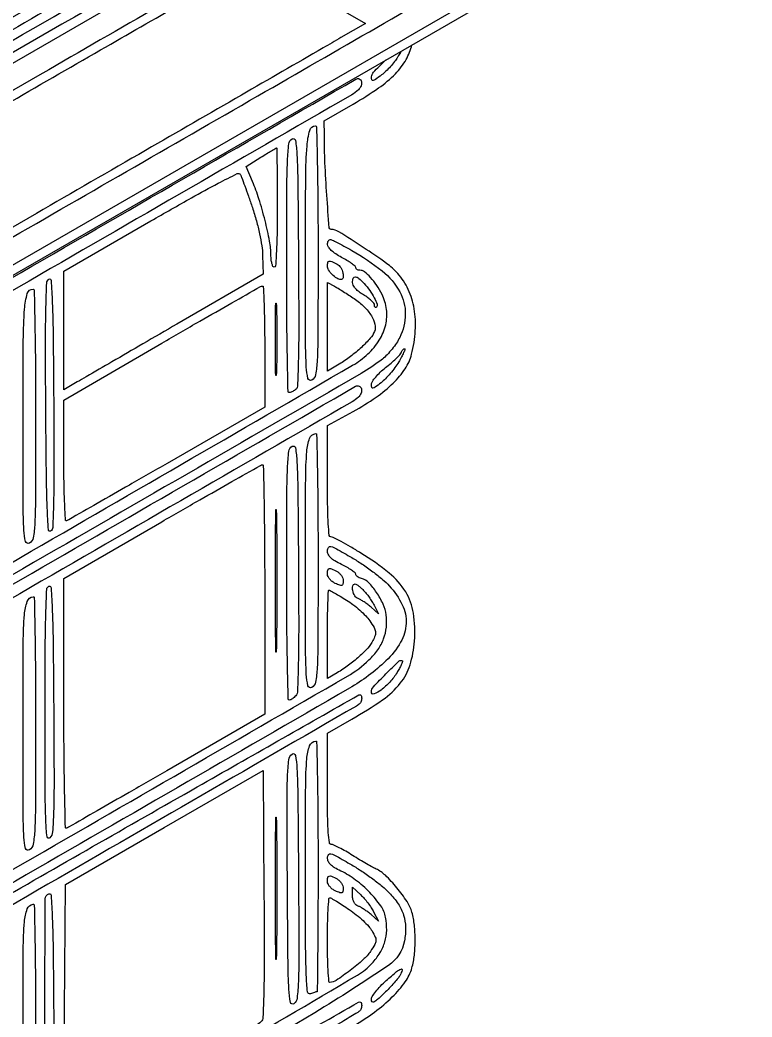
# Model space of a CAD drawing. Header units: millimetres. Extents: x -300689 to 10556, y -104928 to 107291.
# Drawn here: x -20600.46 to -20572.52, y 28066.75 to 28104.81 of the extents above; entities that cross this region are included whole.
import ezdxf

# ---------------------------------------------------------------- set-up
doc = ezdxf.new("R2010")
doc.units = ezdxf.units.MM
doc.layers.add('Слой1', color=7, linetype='Continuous')

msp = doc.modelspace()

# ---------------------------------------------------------------- linework, layer by layer
for points in [[(-20641.117, 28080.8086, 0.020593), (-20640.5576, 28081.0997, 0.00005), (-20632.7293, 28085.5928, 0.000326), (-20623.9081, 28090.6647, 0.000203), (-20613.5722, 28096.622, 0.000241), (-20594.3498, 28107.724, 0.005611), (-20588.9236, 28110.9432, 0.014645), (-20586.2123, 28112.704, 0.175448), (-20585.5005, 28113.7048, 0.040251), (-20585.409, 28114.1798, 0.024521), (-20585.3742, 28114.7505, 0.024626), (-20585.3952, 28115.3106, 0.048201), (-20585.4763, 28115.7491), (-20585.5839, 28116.1243), (-20583.9828, 28115.2094, -0.002778), (-20583.3687, 28114.854, -0.004501), (-20582.8509, 28114.5442, -0.000966), (-20582.4012, 28114.2683, -0.246265), (-20582.3782, 28114.2295, -0.282169), (-20582.4325, 28114.1294, -0.000002), (-20613.3603, 28096.2746, -0.000003), (-20644.2434, 28078.4459, -0.131641)], [(-20587.7542, 28175.7718, 0.000003), (-20607.9888, 28187.4736, 0.000096)], [(-20638.4823, 28147.8892, -0.001266), (-20641.5548, 28146.1271, -0.004672), (-20643.5088, 28145.0372, -0.001768), (-20644.9459, 28144.2597, -0.259879), (-20645.129, 28144.2627, 0.000291), (-20645.2752, 28144.3472), (-20650.6471, 28147.4477, 0.000002), (-20656.6119, 28150.8904, 0.000001), (-20663.6617, 28154.9592, -0.000248)], [(-20689.8745, 28164.198, -0.000006), (-20683.9242, 28160.766, -0.000031), (-20677.169, 28156.8691, -0.000019), (-20669.2829, 28152.3188, -0.000392), (-20659.5043, 28146.6657, -0.001527), (-20653.4663, 28143.1442, -0.000198), (-20648.9385, 28140.4824, -0.265741), (-20648.8415, 28140.3128, -0.023898), (-20648.8454, 28140.2323, -0.038107), (-20648.8571, 28140.1645, -0.044584), (-20648.8741, 28140.116, -0.294239), (-20648.8947, 28140.1028, -0.131394), (-20648.9355, 28140.1137, -0.000002), (-20655.0642, 28143.6439, -0.000172), (-20661.8146, 28147.5352, -0.000103), (-20669.8228, 28152.1575, 0.000222)], [(-20638.4022, 28200.4957, 0.000038), (-20664.8129, 28185.2223, 0.00002), (-20691.5301, 28169.7674, 0.057545)], [(-20641.6559, 28129.088, 0.015184), (-20639.3331, 28130.3393, 0.000062), (-20613.9332, 28145.0376, 0.000017), (-20587.7607, 28160.1886, 0.057807)], [(-20587.479, 28176.4944, 0.00006), (-20608.4934, 28188.6186, 0.00002), (-20629.8769, 28200.9513, 0.131525)], [(-20587.4386, 28159.8724, -0.000019), (-20614.101, 28144.4771, -0.000018), (-20640.7724, 28129.0791, -0.037469)], [(-20650.8381, 28147.1502, -0.000004), (-20645.423, 28144.0159, -0.063314)], [(-20690.1541, 28165.2161, 0.000032), (-20669.1298, 28153.0994, 0.000025), (-20647.999, 28140.9245, 0.038391), (-20647.2128, 28140.5486, 0.059118), (-20646.0825, 28140.2587, 0.03457), (-20644.6855, 28140.1693, 0.034553), (-20643.2877, 28140.2734, 0.058482), (-20642.1545, 28140.5752, 0.035846), (-20641.7213, 28140.7838, 0.00005), (-20633.8271, 28145.3087, 0.000426), (-20624.984, 28150.3889, 0.000263)], [(-20642.188, 28117.1251, 0.033948), (-20640.57, 28117.9185, 0.000061), (-20614.4214, 28133.0256, 0.000034), (-20587.9596, 28148.3204, 0.060489)], [(-20587.8835, 28147.8585, -0.0001), (-20614.1941, 28132.6656, -0.00011), (-20640.4408, 28117.5242, -0.054629), (-20642.196, 28116.7532, -0.05057)], [(-20641.0216, 28094.2317, 0.000069), (-20614.6214, 28109.4782, 0.000052), (-20588.0699, 28124.8206, 0.063882)], [(-20644.2507, 28070.0039, 0.000011), (-20635.0942, 28075.2642, 0.000299), (-20624.9732, 28081.0869, 0.00018), (-20612.9903, 28087.9961), (-20581.7759, 28106.0089)], [(-20594.6106, 28120.5358, -0.000255), (-20613.4524, 28109.6539, -0.000054), (-20623.6143, 28103.7934, -0.000086), (-20632.3126, 28098.7802, -0.000017), (-20639.9855, 28094.3601, -0.004304), (-20640.6589, 28093.9798, -0.025565)], [(-20600.2981, 28105.5401, -0.000271), (-20614.0512, 28097.5929, -0.000408), (-20624.4809, 28091.5849, -0.000655), (-20633.3853, 28086.4808, -0.000101), (-20641.2916, 28081.9646, -0.041966)]]:
    msp.add_lwpolyline(points, format="xyb")
for points in [[(-20587.4832, 28123.8222, -0.047463), (-20587.5721, 28123.7589, -0.000004), (-20594.5905, 28119.7021, -0.000142), (-20602.345, 28115.2229, -0.000086), (-20611.5363, 28109.9194, 0.000003), (-20620.8985, 28104.5193, 0.000004), (-20629.2024, 28099.7294, 0.000002), (-20636.2324, 28095.6743, 0.000061), (-20638.0415, 28094.6304, -0.002232), (-20639.4142, 28093.8463, -0.01552), (-20640.0989, 28093.4868, -0.034419), (-20640.472, 28093.3362, -0.558334), (-20640.5565, 28093.4079, -0.227738), (-20640.2902, 28093.7979, -0.000029), (-20613.9934, 28108.9881, -0.000024), (-20587.6558, 28124.1981, -0.506907), (-20587.4234, 28124.0958, -0.056101), (-20587.4151, 28124.0181, -0.05234), (-20587.424, 28123.9387, -0.056166), (-20587.4475, 28123.8693, -0.10464)], [(-20582.1576, 28112.8563, -0.060638), (-20582.1916, 28112.8308, -0.000001), (-20590.3633, 28108.1085, -0.000061), (-20599.3599, 28102.9111, -0.000036), (-20610.0393, 28096.7443, 0.000011), (-20620.9374, 28090.4519, 0.000015), (-20630.6365, 28084.8511, 0.000009), (-20638.8301, 28080.1191, 0.000223), (-20641.0571, 28078.8316), (-20644.2308, 28076.9949), (-20644.2682, 28077.4836, -0.010054), (-20644.279, 28077.6744, -0.014561), (-20644.2802, 28077.8432, -0.010115), (-20644.2743, 28077.9818, -0.182729), (-20644.2564, 28078.0215, -0.065401), (-20644.2113, 28078.0562, -0.000001), (-20635.1136, 28083.3156, -0.000078), (-20625.0937, 28089.106, -0.000047), (-20613.2011, 28095.9747), (-20582.1951, 28113.8785), (-20582.1576, 28113.3854, -0.007561), (-20582.146, 28113.1938, -0.011384), (-20582.1422, 28113.0266, -0.006372), (-20582.144, 28112.8873, -0.197266)], [(-20587.4282, 28112.1352, -0.065439), (-20587.4692, 28112.1038, -0.000001), (-20595.0574, 28107.7185, -0.000086), (-20603.4163, 28102.8898, -0.000051), (-20613.3369, 28097.1626, 0.000016), (-20623.3022, 28091.4104, 0.000026), (-20631.8081, 28086.4998, 0.000004), (-20639.3437, 28082.1486, 0.001564), (-20639.898, 28081.8263, -0.004055), (-20640.3353, 28081.5749, -0.072322), (-20640.4863, 28081.5164, -0.396069), (-20640.548, 28081.5525, -0.109256), (-20640.5566, 28081.6756, -0.228564), (-20640.2866, 28082.0724, -0.00003), (-20613.9939, 28097.2622, -0.000025), (-20587.6604, 28112.4716, -0.508298), (-20587.424, 28112.3669, -0.025759), (-20587.4118, 28112.2921, -0.032182), (-20587.4085, 28112.2217, -0.033791), (-20587.4135, 28112.1643, -0.159339)], [(-20582.1583, 28106.6634), (-20582.1951, 28106.1579), (-20613.153, 28088.2867, -0.000112), (-20625.0306, 28081.4337, -0.000186), (-20635.0455, 28075.6632, -0.000003), (-20644.1335, 28070.4315, -0.114276), (-20644.2077, 28070.409, -0.363176), (-20644.2433, 28070.4349, -0.031494), (-20644.2652, 28070.5539, -0.029994), (-20644.2748, 28070.7168, -0.017727), (-20644.2676, 28070.9114), (-20644.2308, 28071.4204), (-20613.2728, 28089.2898, -0.000116), (-20601.3953, 28096.1421, -0.000193), (-20591.3803, 28101.9115, -0.000003), (-20582.2924, 28107.1422, -0.118778), (-20582.2181, 28107.164, -0.358002), (-20582.1825, 28107.1376, -0.031503), (-20582.1607, 28107.0189, -0.030082), (-20582.1511, 28106.8568, -0.017871)], [(-20589.327, 28105.8653), (-20587.2764, 28104.6816), (-20588.2088, 28104.1372, -0.001179), (-20588.8879, 28103.7429, -0.000029), (-20592.007, 28101.9419, -0.000063), (-20595.6665, 28099.8297, -0.000043), (-20599.8297, 28097.428), (-20610.5183, 28091.2631), (-20610.5157, 28093.6771), (-20610.5131, 28096.091), (-20601.0247, 28101.5676, -0.000321), (-20597.3809, 28103.6676, -0.000531), (-20594.3002, 28105.4361, -0.000024), (-20591.5175, 28107.0295, -0.122915), (-20591.4569, 28107.0466, -0.134555), (-20591.3984, 28107.0325, -0.000532), (-20590.7985, 28106.7006, -0.002641), (-20590.1188, 28106.3189, -0.001653)]]:
    msp.add_lwpolyline(points, format="xyb", close=True)
at = {"layer": 'Слой1'}
for points in [[(-20639.3331, 28061.7801, 0.000062), (-20613.9332, 28076.4784, 0.000017), (-20587.7607, 28091.6294, 0.057807), (-20587.1808, 28092.0614, 0.06312), (-20586.7438, 28092.592, 0.082524), (-20586.5005, 28093.1704, 0.088786), (-20586.467, 28093.7624, 0.08701), (-20586.6402, 28094.3339, 0.031698), (-20586.8436, 28094.6801, 0.036834), (-20587.0802, 28094.9797, 0.039162), (-20587.3111, 28095.1952, 0.169694), (-20587.4854, 28095.2561, -0.063105), (-20587.5461, 28095.2638, -0.081163), (-20587.5975, 28095.2864, -0.098301), (-20587.6319, 28095.3199, -0.151858), (-20587.6442, 28095.3592, 0.223504), (-20587.6696, 28095.4132, 0.016502), (-20587.8025, 28095.516, 0.020433), (-20587.9766, 28095.6312, 0.013942), (-20588.1831, 28095.7482, -0.024439), (-20588.4031, 28095.8791, -0.039557), (-20588.5743, 28096.0132, -0.047927), (-20588.6877, 28096.1395, -0.160252), (-20588.722, 28096.2439, -0.125665), (-20588.686, 28096.385, -0.34104), (-20588.5973, 28096.4239, -0.063403), (-20588.4001, 28096.3473, -0.003176), (-20587.7925, 28096.0125, -0.04229), (-20586.6333, 28095.2289, -0.097578), (-20585.9609, 28094.4262, -0.130205), (-20585.7515, 28093.5845, -0.109877), (-20585.965, 28092.6891, -0.03484), (-20586.0865, 28092.4781, -0.021166), (-20586.2572, 28092.2462, -0.021163), (-20586.447, 28092.0294, -0.034713), (-20586.6271, 28091.8649, -0.03672), (-20587.4386, 28091.3132, -0.000019), (-20614.101, 28075.9179, -0.000018), (-20640.7724, 28060.5199, -0.037469)], [(-20640.57, 28049.3593, 0.000061), (-20614.4214, 28064.4664, 0.000034), (-20587.9596, 28079.7612, 0.060489), (-20587.1371, 28080.38, 0.047548), (-20586.8001, 28080.772, 0.062857), (-20586.579, 28081.1872, 0.065671), (-20586.4743, 28081.6293, 0.058783), (-20586.4818, 28082.1009, 0.073308), (-20586.5992, 28082.5097, 0.042419), (-20586.8497, 28082.9566, 0.04218), (-20587.1519, 28083.3304, 0.138573), (-20587.4229, 28083.4897, -0.04274), (-20587.5076, 28083.5197, -0.053749), (-20587.5792, 28083.5621, -0.063782), (-20587.6283, 28083.6096, -0.170265), (-20587.6442, 28083.6549, 0.227791), (-20587.6706, 28083.7099, 0.01858), (-20587.8025, 28083.8076, 0.02204), (-20587.9766, 28083.9159, 0.015054), (-20588.1831, 28084.024, -0.020802), (-20588.4425, 28084.1637, -0.060832), (-20588.6032, 28084.2876, -0.091426), (-20588.6912, 28084.4135, -0.107316), (-20588.722, 28084.5556, -0.15994), (-20588.6818, 28084.6781, -0.314334), (-20588.5891, 28084.7096, -0.057597), (-20588.3826, 28084.623, -0.003425), (-20587.7939, 28084.2869, -0.016924), (-20587.4015, 28084.0412, -0.01302), (-20586.9901, 28083.7478, -0.013214), (-20586.6194, 28083.4531, -0.030343), (-20586.3608, 28083.2078, -0.07508), (-20585.8667, 28082.4876, -0.124849), (-20585.7192, 28081.7708, -0.121636), (-20585.9302, 28081.057, -0.069157), (-20586.4908, 28080.3459, -0.060369), (-20587.8835, 28079.2993, -0.0001), (-20614.1941, 28064.1064, -0.00011), (-20640.4408, 28048.965, -0.054629)], [(-20587.7225, 28066.4208, 0.029554), (-20586.9229, 28066.9388, 0.036717), (-20586.2494, 28067.5146, 0.041299), (-20585.7532, 28068.0949, 0.088758), (-20585.4991, 28068.6236, 0.041125), (-20585.406, 28069.1114, 0.026507), (-20585.3753, 28069.6864, 0.026515), (-20585.4055, 28070.261, 0.041333), (-20585.4982, 28070.7477, 0.078358), (-20585.6847, 28071.1572, 0.026921), (-20586.0734, 28071.6821, 0.026556), (-20586.5125, 28072.1587, 0.08818), (-20586.8635, 28072.3975, -0.021419), (-20586.9967, 28072.4643, -0.004298), (-20587.2277, 28072.5952, -0.004534), (-20587.494, 28072.7525, -0.004219), (-20587.7639, 28072.9183, 0.008973), (-20588.0271, 28073.0766, 0.011798), (-20588.2731, 28073.2109, 0.009366), (-20588.4818, 28073.3137, 0.102273), (-20588.5723, 28073.3353, -0.36663), (-20588.6499, 28073.4053, -0.016115), (-20588.6896, 28073.7947, -0.014386), (-20588.7147, 28074.4088, -0.003154), (-20588.7207, 28075.4657), (-20588.7195, 28077.5915), (-20587.7926, 28078.1186, 0.022666), (-20586.619, 28078.8584, 0.071882), (-20585.9424, 28079.4904, 0.09376), (-20585.5713, 28080.1878, 0.05791), (-20585.3986, 28081.1034, 0.055238), (-20585.4408, 28082.1646, 0.099823), (-20585.7371, 28082.9786, 0.085728), (-20586.3629, 28083.6935, 0.032657), (-20587.4479, 28084.4605, 0.00557), (-20587.8425, 28084.6965, 0.00805), (-20588.1968, 28084.8955, 0.004645), (-20588.4981, 28085.0548, 0.11983), (-20588.5871, 28085.0765, -0.384935), (-20588.6536, 28085.1366, -0.009629), (-20588.6897, 28085.5778, -0.012284), (-20588.714, 28086.2163, -0.00356), (-20588.7201, 28087.2022), (-20588.7182, 28089.3279), (-20587.7412, 28089.8669, 0.024959), (-20586.8692, 28090.4063, 0.042491), (-20586.208, 28090.9508, 0.052101), (-20585.7534, 28091.4983, 0.08574), (-20585.5099, 28092.0469, 0.045707), (-20585.3686, 28092.9492, 0.058616), (-20585.4132, 28093.7878, 0.064453), (-20585.641, 28094.5267, 0.07691), (-20586.0408, 28095.1353, 0.053767), (-20586.4702, 28095.5186, 0.00959), (-20587.3579, 28096.1286, 0.005807), (-20588.2911, 28096.7284, 0.140829), (-20588.5854, 28096.8129, -0.392023), (-20588.655, 28096.8775, -0.001341), (-20588.7471, 28098.1249, -0.006814), (-20588.8177, 28099.3538, -0.010711), (-20588.8413, 28100.4109), (-20588.8418, 28100.9551), (-20587.744, 28101.5953, 0.019477), (-20586.7731, 28102.2135, 0.047903), (-20586.128, 28102.7587, 0.064398), (-20585.7184, 28103.3035, 0.0685883), (-20585.4956, 28103.8624, 0.0685883)], [(-20585.9162, 28103.6197, -0.0099361), (-20585.9646, 28103.5276, -0.007095), (-20586.0463, 28103.384)], [(-20586.0463, 28103.384, -0.032901), (-20586.1588, 28103.2188, -0.018027), (-20586.3165, 28103.0314, -0.0179), (-20586.491, 28102.8518, -0.02717), (-20586.6561, 28102.71, -0.006765), (-20586.8921, 28102.5338, -0.10975), (-20586.9824, 28102.4946, -0.399242), (-20587.0276, 28102.5235, -0.066782), (-20587.0398, 28102.6359, -0.187625), (-20586.9642, 28102.8171, -0.010732), (-20586.5279, 28103.2512, -0.0011273), (-20586.4863, 28103.2907, -0.0011273)], [(-20644.2507, 28001.4447, 0.000011), (-20635.0942, 28006.705, 0.000299)], [(-20592.9872, 28065.1718, 0.0005), (-20587.5763, 28068.3493, 0.075167), (-20587.0186, 28068.8021, 0.047015), (-20586.7134, 28069.2081, 0.066321), (-20586.5297, 28069.6212, 0.067295), (-20586.4622, 28070.0633, 0.050178), (-20586.5032, 28070.5556, 0.10631), (-20586.6851, 28070.9915, 0.040515), (-20587.1053, 28071.5027, 0.039345), (-20587.646, 28071.9798, 0.050709), (-20588.2128, 28072.322, -0.023143), (-20588.4533, 28072.4497, -0.062635), (-20588.6057, 28072.5678, -0.090872), (-20588.6905, 28072.6904, -0.105036), (-20588.7206, 28072.829, -0.166928), (-20588.6802, 28072.9486, -0.309846), (-20588.587, 28072.9789, -0.056714), (-20588.3785, 28072.8905, -0.003497), (-20587.7939, 28072.5549, -0.015464), (-20587.4018, 28072.3096, -0.012074), (-20586.9913, 28072.0202, -0.012252), (-20586.6219, 28071.7318, -0.028918), (-20586.3651, 28071.495, -0.045755), (-20586.0222, 28071.0678, -0.069813), (-20585.8177, 28070.6395, -0.071547), (-20585.7419, 28070.1794, -0.050798), (-20585.7842, 28069.6574, -0.200212), (-20586.3953, 28068.7201, -0.01285), (-20589.1988, 28066.9146, -0.005552), (-20594.7247, 28063.637, -0.000255), (-20613.6939, 28052.6814, -0.000178)]]:
    msp.add_lwpolyline(points, format="xyb", dxfattribs=at)
for points in [[(-20587.5428, 28102.1426, -0.057339), (-20587.7977, 28101.9535, -0.000003), (-20614.0584, 28086.7882, -0.000001), (-20640.394, 28071.58, -0.131676), (-20640.5297, 28071.5436, -0.308124), (-20640.5485, 28071.5564, -0.038086), (-20640.5639, 28071.6063, -0.034381), (-20640.5746, 28071.6752, -0.021374), (-20640.5781, 28071.757, -0.267867), (-20640.3928, 28072.0779, -0.000021), (-20614.0238, 28087.3113, -0.000019), (-20587.6365, 28102.5524, -0.499387), (-20587.4231, 28102.4616, -0.094572), (-20587.4191, 28102.3862, -0.056028), (-20587.4412, 28102.2986, -0.053318), (-20587.4843, 28102.2128, -0.061522)], [(-20589.0813, 28095.9788, -0.000748), (-20589.0859, 28092.8879, -0.011428), (-20589.1135, 28091.8196, -0.029999), (-20589.1736, 28091.2689, -0.231703), (-20589.3208, 28091.0645, -0.488571), (-20589.4649, 28091.1284, -0.048236), (-20589.5297, 28091.5629, -0.012249), (-20589.5563, 28092.5462, -0.000638), (-20589.5603, 28095.7069, -0.001453), (-20589.5513, 28098.8088, -0.017454), (-20589.5026, 28100.0036, -0.049085), (-20589.3985, 28100.5969, -0.336668), (-20589.1771, 28100.765, -0.407904), (-20589.1379, 28100.7267, -0.000394), (-20589.1094, 28099.3591, -0.003128), (-20589.0882, 28097.8141, -0.001876)], [(-20589.9482, 28090.685, -0.023102), (-20590.0126, 28090.6482, -0.021952), (-20590.0812, 28090.6167, -0.022515), (-20590.1443, 28090.5944, -0.068852), (-20590.1891, 28090.5873, -0.414286), (-20590.2258, 28090.6226, -0.000347), (-20590.2525, 28091.9914, -0.002935), (-20590.2724, 28093.5354, -0.001759), (-20590.2789, 28095.3699, -0.000881), (-20590.2738, 28098.2809, -0.009802), (-20590.2469, 28099.442, -0.018129), (-20590.1963, 28100.0811, -0.240809), (-20590.0693, 28100.2716, -0.521803), (-20589.9423, 28100.21, -0.026508), (-20589.8857, 28099.6704, -0.010443), (-20589.8525, 28098.5802, -0.000766), (-20589.8284, 28095.5849, -0.001296), (-20589.8188, 28093.1309, -0.006442), (-20589.8347, 28091.7518, -0.004327), (-20589.8653, 28090.8286, -0.245626)], [(-20590.6382, 28097.6513, -0.003821), (-20590.6455, 28096.6856, -0.009325), (-20590.6697, 28095.9746, -0.004385), (-20590.7033, 28095.4267, -0.393821), (-20590.7579, 28095.3758, -0.290479), (-20590.8042, 28095.4052, -0.046344), (-20590.8425, 28095.5109, -0.039118), (-20590.869, 28095.6595, -0.024596), (-20590.8777, 28095.8357, 0.047572), (-20590.928, 28096.3629, 0.013968), (-20591.104, 28097.1574, 0.014569), (-20591.3366, 28097.9811, 0.025949), (-20591.5821, 28098.6412), (-20591.8289, 28099.212), (-20591.2635, 28099.5671, -0.00196), (-20591.0446, 28099.7033, -0.00308), (-20590.8553, 28099.8185, -0.000812), (-20590.6896, 28099.9176, -0.115887), (-20590.6681, 28099.9244, -0.432491), (-20590.6558, 28099.9132, -0.000172), (-20590.647, 28099.2576, -0.00206), (-20590.6403, 28098.5236, -0.001233)], [(-20591.5889, 28097.6486, -0.013397), (-20591.4346, 28097.1434, -0.014524), (-20591.3121, 28096.644, -0.015575), (-20591.229, 28096.1887, -0.030522), (-20591.1965, 28095.8218), (-20591.1771, 28095.1083), (-20594.4705, 28093.1974, 0.000008), (-20595.769, 28092.4439, 0.000011), (-20596.946, 28091.761, 0.000008), (-20597.9334, 28091.1879, 0.000117), (-20598.2729, 28090.9908), (-20598.7818, 28090.6951), (-20598.7818, 28092.9576), (-20598.7818, 28095.22), (-20595.4585, 28097.1399, -0.002486), (-20593.9062, 28098.0263, -0.00873), (-20592.8943, 28098.5744, -0.005036), (-20592.1627, 28098.9451, -0.39445), (-20592.0485, 28098.9107, -0.041928), (-20591.999, 28098.8064, -0.002491), (-20591.8778, 28098.4785, -0.003736), (-20591.7381, 28098.0858, -0.002746)], [(-20588.3549, 28095.4914, -0.133989), (-20588.217, 28095.361, -0.077909), (-20588.1296, 28095.149, -0.109867), (-20588.1266, 28094.9681, -0.368169), (-20588.213, 28094.9006, -0.136035), (-20588.366, 28094.9501, -0.052885), (-20588.5393, 28095.0928, -0.052905), (-20588.6781, 28095.2678, -0.142154), (-20588.722, 28095.419, -0.055639), (-20588.7069, 28095.5546, -0.296716), (-20588.656, 28095.6042, -0.156619), (-20588.5605, 28095.593, -0.01617)], [(-20599.2894, 28085.2983, -0.567322), (-20599.3744, 28085.3424, -0.00542), (-20599.4164, 28086.1903, -0.00684), (-20599.4496, 28087.5164, -0.001199), (-20599.4718, 28090.013, -0.001294), (-20599.4815, 28092.4698, -0.006442), (-20599.4656, 28093.8492, -0.004303), (-20599.435, 28094.7727, -0.248808), (-20599.3521, 28094.9145, -0.567322), (-20599.2671, 28094.8704, -0.00542), (-20599.2251, 28094.0225, -0.00684), (-20599.1919, 28092.6964, -0.001199), (-20599.1697, 28090.1998, -0.001294), (-20599.16, 28087.743, -0.006442), (-20599.176, 28086.3636, -0.004303), (-20599.2065, 28085.4401, -0.248808)], [(-20587.704, 28094.1732, -0.04177), (-20587.3197, 28093.8591, -0.061854), (-20587.0468, 28093.5207, -0.0778), (-20586.9096, 28093.1959, -0.155838), (-20586.9274, 28092.9207, -0.088228), (-20587.0875, 28092.6595, -0.024234), (-20587.4262, 28092.3133, -0.024402), (-20587.8427, 28091.9631, -0.028064), (-20588.2729, 28091.6723), (-20588.722, 28091.4042), (-20588.722, 28093.0948), (-20588.722, 28094.7855), (-20588.4525, 28094.6438, -0.014517), (-20588.3168, 28094.5673, -0.004767), (-20588.1215, 28094.4471, -0.004745), (-20587.9072, 28094.3095, -0.005352)], [(-20587.3207, 28094.7471, -0.030633), (-20587.1069, 28094.4813, -0.03475), (-20586.9368, 28094.202, -0.033664), (-20586.8312, 28093.9589, -0.289752), (-20586.856, 28093.8486, -0.146905), (-20586.8823, 28093.8344, -0.260485), (-20586.9052, 28093.8417, -0.141754), (-20586.9208, 28093.8723, -0.047585), (-20586.9256, 28093.9228, 0.175042), (-20586.9512, 28093.9936, 0.031738), (-20587.0487, 28094.097, 0.030804), (-20587.1843, 28094.2086, 0.023635), (-20587.3448, 28094.3139, -0.033911), (-20587.5122, 28094.4286, -0.044812), (-20587.6463, 28094.5557, -0.052146), (-20587.7355, 28094.6809, -0.129373), (-20587.7639, 28094.7889, -0.086049), (-20587.7355, 28094.9531, -0.34292), (-20587.6548, 28095.0044, -0.159852), (-20587.5225, 28094.9467, -0.026012)], [(-20599.8597, 28089.7513, -0.000748), (-20599.8643, 28086.6604, -0.011428), (-20599.8919, 28085.5921, -0.029999), (-20599.952, 28085.0414, -0.231703), (-20600.0992, 28084.8369, -0.488571), (-20600.2433, 28084.9009, -0.048236), (-20600.3081, 28085.3354, -0.012249), (-20600.3347, 28086.3186, -0.000638), (-20600.3387, 28089.4794, -0.001453), (-20600.3297, 28092.5813, -0.017454), (-20600.281, 28093.7761, -0.049085), (-20600.1769, 28094.3693, -0.336668), (-20599.9555, 28094.5375, -0.407904), (-20599.9163, 28094.4991, -0.000394), (-20599.8878, 28093.1316, -0.003128), (-20599.8666, 28091.5866, -0.001876)], [(-20591.1172, 28092.3463), (-20591.1172, 28090.0353), (-20594.8439, 28087.8852, -0.000396), (-20596.2801, 28087.0581, -0.000636), (-20597.5069, 28086.355, -0.000101), (-20598.5952, 28085.7333, -0.0394), (-20598.6762, 28085.6952, -0.506807), (-20598.7194, 28085.7233, -0.002369), (-20598.7511, 28086.3437, -0.007376), (-20598.7743, 28087.0828, -0.004187), (-20598.7818, 28087.9779), (-20598.7818, 28090.3004), (-20595.0393, 28092.4756, -0.000915), (-20593.5981, 28093.3097, -0.001484), (-20592.3698, 28094.0127, -0.000189), (-20591.2743, 28094.6349, -0.120468), (-20591.207, 28094.654, -0.411793), (-20591.1705, 28094.6203, -0.001485), (-20591.1436, 28093.9775, -0.006083), (-20591.1237, 28093.2322, -0.003643)], [(-20590.6686, 28091.3938, -0.032133), (-20590.6827, 28091.2472, -0.908465), (-20590.696, 28091.248, -0.006588), (-20590.7051, 28091.741, -0.001314), (-20590.7074, 28092.6213, -0.001314), (-20590.7051, 28093.5017, -0.006588), (-20590.696, 28093.9947, -0.908465), (-20590.6827, 28093.9955, -0.032133), (-20590.6686, 28093.8489, -0.004979), (-20590.6565, 28093.2901, -0.002923), (-20590.6526, 28092.6213, -0.002923), (-20590.6565, 28091.9526, -0.004979)], [(-20586.0035, 28091.7544, -0.024595), (-20586.1454, 28091.5391, -0.017462), (-20586.3242, 28091.3118, -0.017683), (-20586.5107, 28091.1064, -0.035391), (-20586.6743, 28090.9606, -0.00667), (-20586.9021, 28090.7897, -0.116714), (-20586.9868, 28090.7541, -0.401083), (-20587.0297, 28090.7834, -0.057732), (-20587.0408, 28090.8994, -0.140555), (-20587.0059, 28091.0125, -0.029452), (-20586.8813, 28091.1807, -0.028726), (-20586.7082, 28091.3651, -0.02375), (-20586.5041, 28091.5412, 0.011384), (-20586.2961, 28091.7119, 0.014186), (-20586.1111, 28091.8802, 0.012458), (-20585.9649, 28092.0283, 0.097263), (-20585.9136, 28092.11, -0.040545), (-20585.8857, 28092.1682, -0.048652), (-20585.8502, 28092.2174, -0.055881), (-20585.8127, 28092.2513, -0.157419), (-20585.7795, 28092.2621, -0.520903), (-20585.7633, 28092.2389, -0.016359), (-20585.814, 28092.1129, -0.019065), (-20585.8939, 28091.9492, -0.010413)], [(-20587.5428, 28090.409, -0.054869), (-20587.7752, 28090.2383, -0.000003), (-20613.9682, 28075.1074, -0.000004), (-20640.1, 28060.0123, -0.03642), (-20640.4893, 28059.8237, -0.260716), (-20640.5271, 28059.8287, -0.15312), (-20640.5545, 28059.8667, -0.081653), (-20640.5658, 28059.9379, -0.038429), (-20640.5582, 28060.0309, -0.225813), (-20640.3001, 28060.4061, -0.000027), (-20613.9946, 28075.6059, -0.000022), (-20587.6479, 28090.8261, -0.501297), (-20587.4231, 28090.7296, -0.092231), (-20587.4191, 28090.6527, -0.056439), (-20587.4412, 28090.5643, -0.05404), (-20587.4843, 28090.4785, -0.06364)], [(-20589.0813, 28084.2424, -0.000748), (-20589.0859, 28081.1514, -0.011428), (-20589.1135, 28080.0832, -0.029999), (-20589.1736, 28079.5324, -0.231703), (-20589.3208, 28079.328, -0.490489), (-20589.4652, 28079.3926, -0.046887), (-20589.5297, 28079.8357, -0.012058), (-20589.5563, 28080.8342, -0.000628), (-20589.5603, 28084.0443, -0.001082), (-20589.5533, 28087.2779, -0.01844), (-20589.5095, 28088.3398, -0.06772), (-20589.4014, 28088.839, -0.286843), (-20589.1711, 28089.0191, -0.439237), (-20589.1343, 28088.9867, -0.000351), (-20589.1077, 28087.6198, -0.002942), (-20589.0877, 28086.077, -0.001759)], [(-20589.9329, 28079.0126, -0.034522), (-20589.9926, 28078.95, -0.035854), (-20590.0597, 28078.897, -0.038353), (-20590.124, 28078.8602, -0.111293), (-20590.1738, 28078.8489, -0.407218), (-20590.2173, 28078.8914, -0.000495), (-20590.2483, 28080.2419, -0.003474), (-20590.2714, 28081.7826, -0.002016), (-20590.2789, 28083.6334, -0.000881), (-20590.2738, 28086.5445, -0.009802), (-20590.2469, 28087.7056, -0.018129), (-20590.1963, 28088.3446, -0.240809), (-20590.0693, 28088.5352, -0.520665), (-20589.9425, 28088.4739, -0.027221), (-20589.8858, 28087.9434, -0.010592), (-20589.8525, 28086.8682, -0.000777), (-20589.8284, 28083.9144, -0.001557), (-20589.8206, 28081.6778, -0.005424), (-20589.8357, 28080.2333, -0.003038), (-20589.8642, 28079.1934, -0.166324)], [(-20591.1172, 28083.0684), (-20591.1172, 28078.3058), (-20594.8491, 28076.1522, -0.000339), (-20596.287, 28075.3238, -0.000545), (-20597.5142, 28074.6196, -0.000083), (-20598.6041, 28073.996, -0.035324), (-20598.6814, 28073.9587, -0.522522), (-20598.7225, 28073.9859, -0.000478), (-20598.7523, 28075.3367, -0.003322), (-20598.7746, 28076.873, -0.001967), (-20598.7818, 28078.7059), (-20598.7818, 28083.4929), (-20595.0393, 28085.6587, -0.000914), (-20593.5981, 28086.4893, -0.001482), (-20592.3698, 28087.1892, -0.000189), (-20591.2743, 28087.8087, -0.120176), (-20591.207, 28087.8277, -0.418789), (-20591.1702, 28087.793, -0.000351), (-20591.1436, 28086.431, -0.00295), (-20591.1237, 28084.8944, -0.001767)], [(-20590.6682, 28080.9747, -0.014828), (-20590.681, 28080.6863, -0.956842), (-20590.693, 28080.6867, -0.003012), (-20590.7012, 28081.6605, -0.0006), (-20590.7033, 28083.3998, -0.0006), (-20590.7012, 28085.1391, -0.003012), (-20590.693, 28086.113, -0.956842), (-20590.681, 28086.1133, -0.014828), (-20590.6682, 28085.825, -0.002276), (-20590.6573, 28084.721, -0.001336), (-20590.6538, 28083.3998, -0.001336), (-20590.6573, 28082.0787, -0.002276)], [(-20588.3549, 28083.7549, -0.069844), (-20588.2663, 28083.6902, -0.056191), (-20588.1912, 28083.599, -0.057684), (-20588.1403, 28083.4964, -0.086582), (-20588.1232, 28083.3982, -0.043902), (-20588.1341, 28083.274, -0.277846), (-20588.1741, 28083.2282, -0.16973), (-20588.2502, 28083.2301, -0.016571), (-20588.4226, 28083.3019, -0.05602), (-20588.5371, 28083.3704, -0.055346), (-20588.6341, 28083.4629, -0.060448), (-20588.7001, 28083.5642, -0.114691), (-20588.722, 28083.6586, -0.045139), (-20588.7082, 28083.8116, -0.291291), (-20588.6578, 28083.8659, -0.172073), (-20588.5638, 28083.8579, -0.016588)], [(-20599.3194, 28073.5895, -0.628984), (-20599.4244, 28073.6263, -0.017935), (-20599.4705, 28074.2431, -0.008784), (-20599.4954, 28075.4292, -0.000872), (-20599.5004, 28078.2744, -0.001287), (-20599.494, 28080.7436, -0.006323), (-20599.4692, 28082.1376, -0.003706), (-20599.4335, 28083.0807, -0.310328), (-20599.3507, 28083.1903, -0.494292), (-20599.2669, 28083.1334, -0.00445), (-20599.2253, 28082.2589, -0.006733), (-20599.1919, 28080.9316, -0.001268), (-20599.1697, 28078.5053, -0.001091), (-20599.1578, 28075.8362, -0.008174), (-20599.1757, 28074.5709, -0.011037), (-20599.2153, 28073.8163, -0.179596)], [(-20588.0007, 28082.6682, -0.025089), (-20587.7478, 28082.4946, -0.01907), (-20587.4885, 28082.2805, -0.019413), (-20587.2603, 28082.0606, -0.042051), (-20587.1071, 28081.8714, -0.016699), (-20586.9445, 28081.6141, -0.094113), (-20586.8902, 28081.4616, -0.122172), (-20586.9028, 28081.3191, -0.036437), (-20586.9894, 28081.1168, -0.063667), (-20587.185, 28080.8336, -0.026795), (-20587.5128, 28080.5056, -0.025239), (-20587.9169, 28080.1778, -0.024772), (-20588.3545, 28079.8901), (-20588.722, 28079.6737), (-20588.722, 28081.3571, -0.003233), (-20588.7178, 28082.0026, -0.005389), (-20588.7049, 28082.546, -0.001166), (-20588.6876, 28083.0178, -0.402792), (-20588.6639, 28083.0405, -0.125876), (-20588.624, 28083.0303, -0.002676), (-20588.4451, 28082.9312, -0.006011), (-20588.2368, 28082.8109, -0.003996)], [(-20587.3207, 28083.0106, -0.019931), (-20587.2157, 28082.8857, -0.012611), (-20587.103, 28082.7324, -0.012663), (-20586.9998, 28082.5759, -0.022728), (-20586.9243, 28082.4417), (-20586.7733, 28082.1423), (-20587.059, 28082.394, 0.018923), (-20587.1838, 28082.4957, 0.016205), (-20587.3224, 28082.5934, 0.016508), (-20587.4542, 28082.6739, 0.044083), (-20587.5543, 28082.7195, -0.176736), (-20587.6824, 28082.825, -0.084404), (-20587.7592, 28083.0271, -0.109436), (-20587.755, 28083.2095, -0.345254), (-20587.665, 28083.2801, -0.144495), (-20587.6124, 28083.2645, -0.022512), (-20587.5231, 28083.2009, -0.02348), (-20587.4219, 28083.1138, -0.018525)], [(-20599.8597, 28078.0394, -0.000762), (-20599.8644, 28074.9714, -0.011421), (-20599.8921, 28073.9015, -0.029985), (-20599.9526, 28073.347, -0.214166), (-20600.0992, 28073.1283, -0.506648), (-20600.2425, 28073.1854, -0.0506), (-20600.3082, 28073.6141, -0.012132), (-20600.3347, 28074.6051, -0.00062), (-20600.3387, 28077.82, -0.001082), (-20600.3317, 28081.0514, -0.018452), (-20600.2879, 28082.1127, -0.067774), (-20600.1798, 28082.6116, -0.286772), (-20599.9495, 28082.7916, -0.439204), (-20599.9127, 28082.7591, -0.000354), (-20599.8861, 28081.3995, -0.002957), (-20599.8661, 28079.8646, -0.001768)], [(-20586.066, 28079.9014, -0.045835), (-20586.3406, 28079.5365, -0.045776), (-20586.6772, 28079.2276, -0.076687), (-20586.9429, 28079.0832, -0.519239), (-20587.0454, 28079.1553, -0.188555), (-20586.9692, 28079.35, -0.009571), (-20586.4896, 28079.8499, -0.007335), (-20585.9857, 28080.3409, -0.400019), (-20585.864, 28080.3405, -0.304952), (-20585.8569, 28080.3076, -0.013373), (-20585.9054, 28080.1942, -0.01878), (-20585.975, 28080.0567, -0.011853)], [(-20587.4832, 28078.7225, -0.065364), (-20587.6141, 28078.6221, -0.000001), (-20612.7375, 28064.1038, -0.000029), (-20636.255, 28050.5153, -0.002283), (-20639.96, 28048.3974, -0.003841), (-20640.3735, 28048.1677, -0.082709), (-20640.5048, 28048.122, -0.417636), (-20640.5586, 28048.1606, -0.078356), (-20640.5588, 28048.2951, -0.224815), (-20640.4036, 28048.523, -0.000246), (-20635.1775, 28051.5893, -0.0014), (-20627.7376, 28055.9216, -0.000258), (-20613.9914, 28063.8651, -0.000315), (-20601.6661, 28070.9687, -0.001101), (-20593.6987, 28075.5306, -0.000085), (-20587.527, 28079.045, -0.501293), (-20587.4234, 28078.9997, -0.059959), (-20587.4151, 28078.9248, -0.05073), (-20587.424, 28078.8456, -0.053032), (-20587.4476, 28078.7741, -0.090503)], [(-20589.0813, 28072.5017, -0.00098), (-20589.0849, 28070.6648, -0.001634), (-20589.096, 28069.1184, -0.000108), (-20589.1108, 28067.7316, -0.411029), (-20589.1314, 28067.7113, 0.065182), (-20589.1611, 28067.7074, 0.008575), (-20589.2224, 28067.6899, 0.009838), (-20589.2947, 28067.6664, 0.008099), (-20589.3709, 28067.6386, -0.494856), (-20589.4847, 28067.7088, -0.014751), (-20589.5297, 28068.3537, -0.009135), (-20589.5553, 28069.5263, -0.000892), (-20589.5603, 28072.3591, -0.001096), (-20589.5533, 28075.5577, -0.018629), (-20589.5095, 28076.6094, -0.068582), (-20589.4012, 28077.1035, -0.285696), (-20589.1711, 28077.2826, -0.439243), (-20589.1343, 28077.2502, -0.00035), (-20589.1077, 28075.8821, -0.002939), (-20589.0877, 28074.3379, -0.001757)], [(-20590.0078, 28067.257, -0.553628), (-20590.1343, 28067.3073, -0.032141), (-20590.1932, 28067.8091, -0.010749), (-20590.2263, 28068.8719, -0.000745), (-20590.2505, 28071.8677, -0.000877), (-20590.2647, 28074.782, -0.009901), (-20590.2454, 28075.9372, -0.019536), (-20590.1975, 28076.5704, -0.208796), (-20590.0709, 28076.7883, -0.553628), (-20589.9444, 28076.738, -0.032141), (-20589.8855, 28076.2362, -0.010749), (-20589.8525, 28075.1734, -0.000745), (-20589.8282, 28072.1775, -0.000877), (-20589.814, 28069.2632, -0.009901), (-20589.8333, 28068.108, -0.019536), (-20589.8812, 28067.4749, -0.208796)], [(-20591.2655, 28066.5638, -0.055404), (-20591.4509, 28066.4258, -0.000449), (-20593.0304, 28065.5042, -0.001187), (-20595.205, 28064.245, -0.000312), (-20598.6934, 28062.2388, -0.57183), (-20598.7304, 28062.2599, -0.000421), (-20598.7486, 28063.6141, -0.003004), (-20598.7587, 28065.1543, -0.001771), (-20598.7533, 28066.9942), (-20598.722, 28071.802), (-20594.9495, 28073.9798), (-20591.1771, 28076.1577), (-20591.1457, 28071.4312, -0.001349), (-20591.1363, 28069.0284, -0.006458), (-20591.1523, 28067.6575, -0.004813), (-20591.1837, 28066.7412, -0.196598)], [(-20590.6682, 28069.2382, -0.014828), (-20590.681, 28068.9499, -0.956842), (-20590.693, 28068.9502, -0.003012), (-20590.7012, 28069.924, -0.0006), (-20590.7033, 28071.6633, -0.0006), (-20590.7012, 28073.4027, -0.003012), (-20590.693, 28074.3765, -0.956842), (-20590.681, 28074.3768, -0.014828), (-20590.6682, 28074.0885, -0.002276), (-20590.6573, 28072.9845, -0.001336), (-20590.6538, 28071.6633, -0.001336), (-20590.6573, 28070.3422, -0.002276)], [(-20588.3549, 28072.0184, -0.069844), (-20588.2663, 28071.9537, -0.056191), (-20588.1912, 28071.8625, -0.057684), (-20588.1403, 28071.7599, -0.086582), (-20588.1232, 28071.6617, -0.043902), (-20588.1341, 28071.5375, -0.277846), (-20588.1741, 28071.4917, -0.16973), (-20588.2502, 28071.4936, -0.016571), (-20588.4226, 28071.5654, -0.05602), (-20588.5371, 28071.6339, -0.055346), (-20588.6341, 28071.7264, -0.060448), (-20588.7001, 28071.8278, -0.114691), (-20588.722, 28071.9221, -0.045139), (-20588.7082, 28072.0751, -0.291291), (-20588.6578, 28072.1294, -0.172073), (-20588.5638, 28072.1215, -0.016588)], [(-20586.9589, 28070.7651), (-20586.7754, 28070.4059), (-20587.0601, 28070.6575, 0.019042), (-20587.1844, 28070.7592, 0.016293), (-20587.3227, 28070.8569, 0.016599), (-20587.4543, 28070.9374, 0.044228), (-20587.5543, 28070.9831, -0.104946), (-20587.641, 28071.036, -0.082329), (-20587.7078, 28071.124, -0.070867), (-20587.7498, 28071.2416, -0.050466), (-20587.7639, 28071.3811), (-20587.7639, 28071.7051), (-20587.4531, 28071.4148, -0.026015), (-20587.3208, 28071.2775, -0.016234), (-20587.1798, 28071.1042, -0.016282), (-20587.0515, 28070.9238, -0.028283)], [(-20599.1958, 28061.993, -0.066214), (-20599.227, 28061.9356, -0.062142), (-20599.2727, 28061.8871, -0.066522), (-20599.3254, 28061.8542, -0.106899), (-20599.3769, 28061.843, -0.414464), (-20599.5184, 28061.9847, -0.000467), (-20599.5101, 28066.624, -0.000492), (-20599.493, 28071.2574, -0.321482), (-20599.3507, 28071.4538, -0.494026), (-20599.2669, 28071.397, -0.00455), (-20599.2253, 28070.5333, -0.006812), (-20599.1919, 28069.2212, -0.001284), (-20599.1696, 28066.8233, -0.00117), (-20599.1618, 28065.0183, -0.00186), (-20599.1644, 28063.4737, -0.000381), (-20599.1728, 28062.1149, -0.090109)], [(-20587.8884, 28070.8513, -0.020591), (-20587.6223, 28070.6535, -0.018526), (-20587.3635, 28070.4277, -0.018912), (-20587.1466, 28070.2079, -0.054083), (-20587.0198, 28070.0349, -0.0216), (-20586.895, 28069.796, -0.129262), (-20586.8699, 28069.6591, -0.114229), (-20586.9136, 28069.5195, -0.015241), (-20587.079, 28069.2565, -0.06388), (-20587.354, 28068.9426, -0.0178), (-20587.8599, 28068.5267, -0.013418), (-20588.3869, 28068.1458, -0.150849), (-20588.6308, 28068.0705, -0.394242), (-20588.6676, 28068.1049, -0.00308), (-20588.6952, 28068.5455, -0.008799), (-20588.7154, 28069.0674, -0.005287), (-20588.722, 28069.6873, -0.005208), (-20588.7155, 28070.307, -0.008698), (-20588.6956, 28070.8281, -0.003015), (-20588.6685, 28071.2679, -0.406318), (-20588.6322, 28071.3004, -0.121588), (-20588.5735, 28071.2834, -0.004649), (-20588.3767, 28071.167, -0.008096), (-20588.1455, 28071.0223, -0.005592)], [(-20599.8597, 28066.2741, -0.00098), (-20599.8633, 28064.4373, -0.001634), (-20599.8744, 28062.8909, -0.000108), (-20599.8892, 28061.5041, -0.411029), (-20599.9098, 28061.4837, 0.065182), (-20599.9395, 28061.4799, 0.008575), (-20600.0008, 28061.4624, 0.009838), (-20600.0731, 28061.4389, 0.008099), (-20600.1493, 28061.4111, -0.494856), (-20600.2631, 28061.4812, -0.014751), (-20600.3081, 28062.1261, -0.009135), (-20600.3337, 28063.2988, -0.000892), (-20600.3387, 28066.1316, -0.001096), (-20600.3317, 28069.3302, -0.018629), (-20600.2879, 28070.3819, -0.068582), (-20600.1796, 28070.876, -0.285696), (-20599.9495, 28071.0551, -0.439243), (-20599.9127, 28071.0227, -0.00035), (-20599.8861, 28069.6546, -0.002939), (-20599.8661, 28068.1104, -0.001757)], [(-20585.9483, 28068.3503, -0.045185), (-20586.0249, 28068.236, -0.010045), (-20586.1766, 28068.0559, -0.010355), (-20586.361, 28067.8544, -0.009825), (-20586.5568, 28067.657, -0.007975), (-20586.817, 28067.4128, -0.067928), (-20586.9487, 28067.3223, -0.329291), (-20587.0142, 28067.3336, -0.193579), (-20587.0454, 28067.411, -0.141009), (-20587.0113, 28067.5294, -0.025364), (-20586.8783, 28067.7193, -0.025594), (-20586.6943, 28067.9321, -0.020691), (-20586.4765, 28068.1413, -0.006365), (-20586.0819, 28068.4813, -0.080603), (-20585.914, 28068.5814, -0.625509), (-20585.8693, 28068.5405, -0.052866)], [(-20587.4832, 28066.9887, -0.057816), (-20587.5664, 28066.9246, -0.000846), (-20588.0999, 28066.6056, -0.002305), (-20588.7218, 28066.239, -0.001518), (-20589.4406, 28065.8227, 0.00035), (-20591.981, 28064.3591, 0.000002), (-20615.042, 28051.0515, 0.000001), (-20638.561, 28037.4793, 0.000602), (-20640.0797, 28036.6004), (-20640.5994, 28036.2989), (-20640.5588, 28036.5629, -0.225443), (-20640.3995, 28036.7978, -0.000272), (-20635.2813, 28039.802, -0.00144), (-20627.9143, 28044.0925, -0.000251), (-20613.9914, 28052.138, -0.000305), (-20601.4395, 28059.3727, -0.001146), (-20593.5499, 28063.8896, -0.000098), (-20587.5312, 28067.3156, -0.503104), (-20587.4234, 28067.2681, -0.058171), (-20587.4151, 28067.1915, -0.050615), (-20587.424, 28067.1113, -0.053301), (-20587.4475, 28067.0396, -0.094025)]]:
    msp.add_lwpolyline(points, format="xyb", close=True, dxfattribs=at)

doc.saveas('drawing.dxf')
